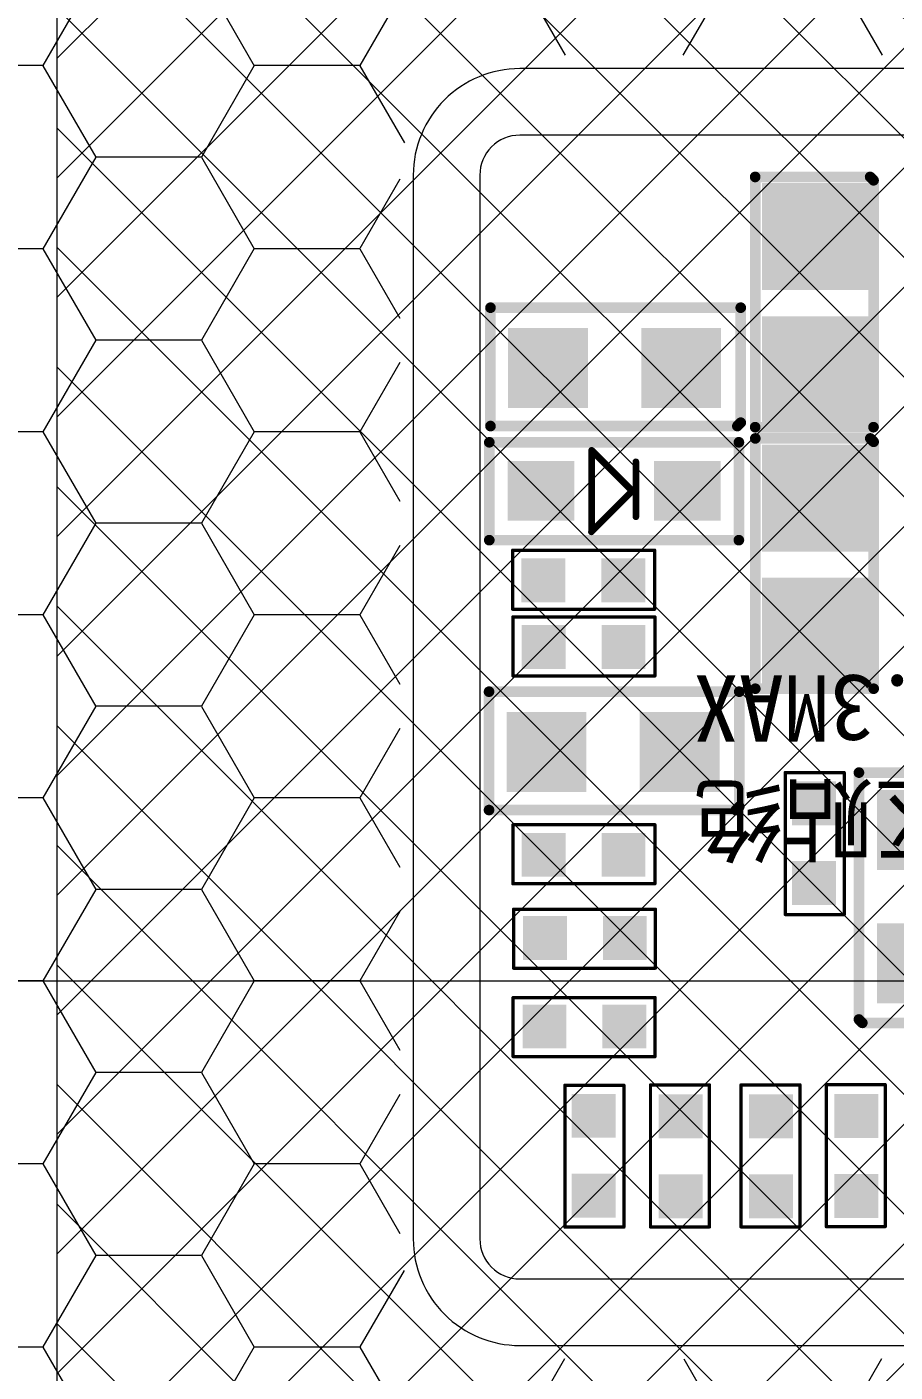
# Model space of a CAD drawing. Header units: millimetres. Extents: x 1134 to 2451, y -9 to 375.
# Drawn here: x 2381.6 to 2388.12, y 300.21 to 310.32 of the extents above; entities that cross this region are included whole.
import ezdxf
from ezdxf.lldxf.tags import DXFTag

# ---------------------------------------------------------------- set-up
doc = ezdxf.new("R2010")
doc.units = ezdxf.units.MM
doc.layers.get('0').update_dxf_attribs({"lineweight": 5})
for name, color, linetype, lineweight in [('DIM', 3, 'Continuous', 5), ('FPC', 50, 'Continuous', 5), ('ITO', 2, 'Continuous', 5)]:
    doc.layers.add(name, color=color, linetype=linetype, lineweight=lineweight)
for name, color, linetype in [('TOPLAYER', 1, 'Continuous'), ('TOPOVERLAY', 2, 'Continuous'), ('TOPPASTE', 8, 'Continuous'), ('TOPSOLDER', 216, 'Continuous')]:
    doc.layers.add(name, color=color, linetype=linetype)
doc.styles.add('宋体', font='')
doc.styles.get('宋体').set_extended_font_data('SimSun')
tags = doc.linetypes.add('CENTER', pattern=[0.6, 0.375, -0.075, 0.075, -0.075]).pattern_tags.tags
tags[10:11] = [DXFTag(74, 4), DXFTag(75, 0), DXFTag(340, '0'), DXFTag(46, 1.0), DXFTag(50, 0.0), DXFTag(44, 0.0), DXFTag(45, 0.0)]
tags[8:9] = [DXFTag(74, 4), DXFTag(75, 0), DXFTag(340, '0'), DXFTag(46, 1.0), DXFTag(50, 0.0), DXFTag(44, 0.0), DXFTag(45, 0.0)]
tags[6:7] = [DXFTag(74, 4), DXFTag(75, 0), DXFTag(340, '0'), DXFTag(46, 1.0), DXFTag(50, 0.0), DXFTag(44, 0.0), DXFTag(45, 0.0)]
tags[4:5] = [DXFTag(74, 4), DXFTag(75, 0), DXFTag(340, '0'), DXFTag(46, 1.0), DXFTag(50, 0.0), DXFTag(44, 0.0), DXFTag(45, 0.0)]

# ---------------------------------------------------------------- blocks, each defined once
blk = doc.blocks.new('R213NRK-001-PNL-V01-C')
at = {"layer": 'ITO', "color": 1, "linetype": 'CENTER', "lineweight": 5}
blk.add_line((493.81, 288.791), (448.39, 288.791), dxfattribs=at)
blk = doc.blocks.new('0201_1')
at = {"layer": 'TOPLAYER'}
for points in [[(0.164998, -0.165001), (0.164998, 0.165001), (-0.164998, -0.165001), (-0.164998, 0.165001)], [(0.764997, -0.165001), (0.764997, 0.165001), (0.435, -0.165001), (0.435, 0.165001)]]:
    blk.add_solid(points, dxfattribs=at)
at = {"layer": 'TOPOVERLAY', "const_width": 0.025001}
for points in [[(-0.23, -0.217), (-0.23, 0.225999)], [(-0.181, 0.225999), (-0.23, 0.225999)], [(0.836, 0.225999), (-0.18, 0.225999)], [(0.836, -0.217), (0.836, 0.225999)], [(0.836, -0.217), (-0.23, -0.217)]]:
    blk.add_lwpolyline(points, dxfattribs=at)
at = {"layer": 'TOPOVERLAY', "const_width": 0.012499}
for points in [[(-0.23625, 0.225999, 1), (-0.223749, 0.225999, 1)], [(-0.23625, 0.225999, 1), (-0.223749, 0.225999, 1)], [(-0.187251, 0.225999, 1), (-0.174749, 0.225999, 1)], [(-0.186251, 0.225999, 1), (-0.173749, 0.225999, 1)], [(0.829749, 0.225999, 1), (0.842251, 0.225999, 1)], [(0.829749, 0.225999, 1), (0.842251, 0.225999, 1)], [(-0.23625, -0.217, 1), (-0.223749, -0.217, 1)], [(-0.23625, -0.217, 1), (-0.223749, -0.217, 1)], [(0.829749, -0.217, 1), (0.842251, -0.217, 1)], [(0.829749, -0.217, 1), (0.842251, -0.217, 1)]]:
    blk.add_lwpolyline(points, format="xyb", close=True, dxfattribs=at)
at = {"layer": 'TOPPASTE'}
for points in [[(0.164998, -0.165001), (0.164998, 0.165001), (-0.164998, -0.165001), (-0.164998, 0.165001)], [(0.764997, -0.165001), (0.764997, 0.165001), (0.435, -0.165001), (0.435, 0.165001)]]:
    blk.add_solid(points, dxfattribs=at)
at = {"layer": 'TOPSOLDER'}
for points in [[(0.164998, -0.165001), (0.164998, 0.165001), (-0.164998, -0.165001), (-0.164998, 0.165001)], [(0.764997, -0.165001), (0.764997, 0.165001), (0.435, -0.165001), (0.435, 0.165001)]]:
    blk.add_solid(points, dxfattribs=at)
blk = doc.blocks.new('0201_2')
at = {"layer": 'TOPLAYER'}
for points in [[(0.164998, -0.165001), (0.164998, 0.165001), (-0.164998, -0.165001), (-0.164998, 0.165001)], [(0.764997, -0.165001), (0.764997, 0.165001), (0.435, -0.165001), (0.435, 0.165001)]]:
    blk.add_solid(points, dxfattribs=at)
at = {"layer": 'TOPOVERLAY', "const_width": 0.025001}
for points in [[(-0.23, 0.225999), (-0.181, 0.225999)], [(-0.23, -0.217), (-0.23, 0.225999)], [(-0.18, 0.225999), (0.836, 0.225999)], [(0.836, -0.217), (0.836, 0.225999)], [(-0.23, -0.217), (0.836, -0.217)]]:
    blk.add_lwpolyline(points, dxfattribs=at)
at = {"layer": 'TOPOVERLAY', "const_width": 0.012499}
for points in [[(-0.23625, 0.225999, 1), (-0.223749, 0.225999, 1)], [(-0.23625, 0.225999, 1), (-0.223749, 0.225999, 1)], [(-0.187251, 0.225999, 1), (-0.174749, 0.225999, 1)], [(-0.186251, 0.225999, 1), (-0.173749, 0.225999, 1)], [(0.829749, 0.225999, 1), (0.842251, 0.225999, 1)], [(0.829749, 0.225999, 1), (0.842251, 0.225999, 1)], [(-0.23625, -0.217, 1), (-0.223749, -0.217, 1)], [(-0.23625, -0.217, 1), (-0.223749, -0.217, 1)], [(0.829749, -0.217, 1), (0.842251, -0.217, 1)], [(0.829749, -0.217, 1), (0.842251, -0.217, 1)]]:
    blk.add_lwpolyline(points, format="xyb", close=True, dxfattribs=at)
at = {"layer": 'TOPPASTE'}
for points in [[(0.164998, -0.165001), (0.164998, 0.165001), (-0.164998, -0.165001), (-0.164998, 0.165001)], [(0.764997, -0.165001), (0.764997, 0.165001), (0.435, -0.165001), (0.435, 0.165001)]]:
    blk.add_solid(points, dxfattribs=at)
at = {"layer": 'TOPSOLDER'}
for points in [[(0.164998, -0.165001), (0.164998, 0.165001), (-0.164998, -0.165001), (-0.164998, 0.165001)], [(0.764997, -0.165001), (0.764997, 0.165001), (0.435, -0.165001), (0.435, 0.165001)]]:
    blk.add_solid(points, dxfattribs=at)
blk = doc.blocks.new('0201_3')
at = {"layer": 'TOPLAYER'}
for points in [[(0.164998, -0.165001), (0.164998, 0.165001), (-0.164998, -0.165001), (-0.164998, 0.165001)], [(0.764997, -0.165001), (0.764997, 0.165001), (0.435, -0.165001), (0.435, 0.165001)]]:
    blk.add_solid(points, dxfattribs=at)
at = {"layer": 'TOPOVERLAY', "const_width": 0.025001}
for points in [[(-0.23, 0.225999), (-0.181, 0.225999)], [(-0.23, -0.217), (-0.23, 0.225999)], [(-0.18, 0.225999), (0.836, 0.225999)], [(0.836, -0.217), (0.836, 0.225999)], [(-0.23, -0.217), (0.836, -0.217)]]:
    blk.add_lwpolyline(points, dxfattribs=at)
at = {"layer": 'TOPOVERLAY', "const_width": 0.012499}
for points in [[(-0.23625, 0.225999, 1), (-0.223749, 0.225999, 1)], [(-0.23625, 0.225999, 1), (-0.223749, 0.225999, 1)], [(-0.187251, 0.225999, 1), (-0.174749, 0.225999, 1)], [(-0.186251, 0.225999, 1), (-0.173749, 0.225999, 1)], [(0.829749, 0.225999, 1), (0.842251, 0.225999, 1)], [(0.829749, 0.225999, 1), (0.842251, 0.225999, 1)], [(-0.23625, -0.217, 1), (-0.223749, -0.217, 1)], [(-0.23625, -0.217, 1), (-0.223749, -0.217, 1)], [(0.829749, -0.217, 1), (0.842251, -0.217, 1)], [(0.829749, -0.217, 1), (0.842251, -0.217, 1)]]:
    blk.add_lwpolyline(points, format="xyb", close=True, dxfattribs=at)
at = {"layer": 'TOPPASTE'}
for points in [[(0.164998, -0.165001), (0.164998, 0.165001), (-0.164998, -0.165001), (-0.164998, 0.165001)], [(0.764997, -0.165001), (0.764997, 0.165001), (0.435, -0.165001), (0.435, 0.165001)]]:
    blk.add_solid(points, dxfattribs=at)
at = {"layer": 'TOPSOLDER'}
for points in [[(0.164998, -0.165001), (0.164998, 0.165001), (-0.164998, -0.165001), (-0.164998, 0.165001)], [(0.764997, -0.165001), (0.764997, 0.165001), (0.435, -0.165001), (0.435, 0.165001)]]:
    blk.add_solid(points, dxfattribs=at)
blk = doc.blocks.new('0201_4')
at = {"layer": 'TOPLAYER'}
for points in [[(0.164998, -0.165001), (0.164998, 0.165001), (-0.164998, -0.165001), (-0.164998, 0.165001)], [(0.764997, -0.165001), (0.764997, 0.165001), (0.435, -0.165001), (0.435, 0.165001)]]:
    blk.add_solid(points, dxfattribs=at)
at = {"layer": 'TOPOVERLAY', "const_width": 0.025001}
for points in [[(-0.23, 0.225999), (-0.181, 0.225999)], [(-0.23, -0.217), (-0.23, 0.225999)], [(-0.18, 0.225999), (0.836, 0.225999)], [(0.836, -0.217), (0.836, 0.225999)], [(-0.23, -0.217), (0.836, -0.217)]]:
    blk.add_lwpolyline(points, dxfattribs=at)
at = {"layer": 'TOPOVERLAY', "const_width": 0.012499}
for points in [[(-0.23625, 0.225999, 1), (-0.223749, 0.225999, 1)], [(-0.23625, 0.225999, 1), (-0.223749, 0.225999, 1)], [(-0.187251, 0.225999, 1), (-0.174749, 0.225999, 1)], [(-0.186251, 0.225999, 1), (-0.173749, 0.225999, 1)], [(0.829749, 0.225999, 1), (0.842251, 0.225999, 1)], [(0.829749, 0.225999, 1), (0.842251, 0.225999, 1)], [(-0.23625, -0.217, 1), (-0.223749, -0.217, 1)], [(-0.23625, -0.217, 1), (-0.223749, -0.217, 1)], [(0.829749, -0.217, 1), (0.842251, -0.217, 1)], [(0.829749, -0.217, 1), (0.842251, -0.217, 1)]]:
    blk.add_lwpolyline(points, format="xyb", close=True, dxfattribs=at)
at = {"layer": 'TOPPASTE'}
for points in [[(0.164998, -0.165001), (0.164998, 0.165001), (-0.164998, -0.165001), (-0.164998, 0.165001)], [(0.764997, -0.165001), (0.764997, 0.165001), (0.435, -0.165001), (0.435, 0.165001)]]:
    blk.add_solid(points, dxfattribs=at)
at = {"layer": 'TOPSOLDER'}
for points in [[(0.164998, -0.165001), (0.164998, 0.165001), (-0.164998, -0.165001), (-0.164998, 0.165001)], [(0.764997, -0.165001), (0.764997, 0.165001), (0.435, -0.165001), (0.435, 0.165001)]]:
    blk.add_solid(points, dxfattribs=at)
blk = doc.blocks.new('0201_5')
at = {"layer": 'TOPLAYER'}
for points in [[(0.164998, -0.165001), (0.164998, 0.165001), (-0.164998, -0.165001), (-0.164998, 0.165001)], [(0.764997, -0.165001), (0.764997, 0.165001), (0.435, -0.165001), (0.435, 0.165001)]]:
    blk.add_solid(points, dxfattribs=at)
at = {"layer": 'TOPOVERLAY', "const_width": 0.025001}
for points in [[(-0.23, 0.225999), (-0.181, 0.225999)], [(-0.23, -0.217), (-0.23, 0.225999)], [(-0.18, 0.225999), (0.836, 0.225999)], [(0.836, -0.217), (0.836, 0.225999)], [(-0.23, -0.217), (0.836, -0.217)]]:
    blk.add_lwpolyline(points, dxfattribs=at)
at = {"layer": 'TOPOVERLAY', "const_width": 0.012499}
for points in [[(-0.23625, 0.225999, 1), (-0.223749, 0.225999, 1)], [(-0.23625, 0.225999, 1), (-0.223749, 0.225999, 1)], [(-0.187251, 0.225999, 1), (-0.174749, 0.225999, 1)], [(-0.186251, 0.225999, 1), (-0.173749, 0.225999, 1)], [(0.829749, 0.225999, 1), (0.842251, 0.225999, 1)], [(0.829749, 0.225999, 1), (0.842251, 0.225999, 1)], [(-0.23625, -0.217, 1), (-0.223749, -0.217, 1)], [(-0.23625, -0.217, 1), (-0.223749, -0.217, 1)], [(0.829749, -0.217, 1), (0.842251, -0.217, 1)], [(0.829749, -0.217, 1), (0.842251, -0.217, 1)]]:
    blk.add_lwpolyline(points, format="xyb", close=True, dxfattribs=at)
at = {"layer": 'TOPPASTE'}
for points in [[(0.164998, -0.165001), (0.164998, 0.165001), (-0.164998, -0.165001), (-0.164998, 0.165001)], [(0.764997, -0.165001), (0.764997, 0.165001), (0.435, -0.165001), (0.435, 0.165001)]]:
    blk.add_solid(points, dxfattribs=at)
at = {"layer": 'TOPSOLDER'}
for points in [[(0.164998, -0.165001), (0.164998, 0.165001), (-0.164998, -0.165001), (-0.164998, 0.165001)], [(0.764997, -0.165001), (0.764997, 0.165001), (0.435, -0.165001), (0.435, 0.165001)]]:
    blk.add_solid(points, dxfattribs=at)
blk = doc.blocks.new('0201_10')
at = {"layer": 'TOPLAYER'}
for points in [[(0.164998, -0.165001), (0.164998, 0.165001), (-0.164998, -0.165001), (-0.164998, 0.165001)], [(0.764997, -0.165001), (0.764997, 0.165001), (0.435, -0.165001), (0.435, 0.165001)]]:
    blk.add_solid(points, dxfattribs=at)
at = {"layer": 'TOPOVERLAY', "const_width": 0.025001}
for points in [[(-0.23, -0.217), (-0.23, 0.225999)], [(-0.23, 0.225999), (-0.181, 0.225999)], [(-0.18, 0.225999), (0.836, 0.225999)], [(0.836, -0.217), (0.836, 0.225999)], [(-0.23, -0.217), (0.836, -0.217)]]:
    blk.add_lwpolyline(points, dxfattribs=at)
at = {"layer": 'TOPOVERLAY', "const_width": 0.012499}
for points in [[(-0.23625, 0.225999, 1), (-0.223749, 0.225999, 1)], [(-0.23625, 0.225999, 1), (-0.223749, 0.225999, 1)], [(-0.187251, 0.225999, 1), (-0.174749, 0.225999, 1)], [(-0.186251, 0.225999, 1), (-0.173749, 0.225999, 1)], [(0.829749, 0.225999, 1), (0.842251, 0.225999, 1)], [(0.829749, 0.225999, 1), (0.842251, 0.225999, 1)], [(-0.23625, -0.217, 1), (-0.223749, -0.217, 1)], [(-0.23625, -0.217, 1), (-0.223749, -0.217, 1)], [(0.829749, -0.217, 1), (0.842251, -0.217, 1)], [(0.829749, -0.217, 1), (0.842251, -0.217, 1)]]:
    blk.add_lwpolyline(points, format="xyb", close=True, dxfattribs=at)
at = {"layer": 'TOPPASTE'}
for points in [[(0.164998, -0.165001), (0.164998, 0.165001), (-0.164998, -0.165001), (-0.164998, 0.165001)], [(0.764997, -0.165001), (0.764997, 0.165001), (0.435, -0.165001), (0.435, 0.165001)]]:
    blk.add_solid(points, dxfattribs=at)
at = {"layer": 'TOPSOLDER'}
for points in [[(0.164998, -0.165001), (0.164998, 0.165001), (-0.164998, -0.165001), (-0.164998, 0.165001)], [(0.764997, -0.165001), (0.764997, 0.165001), (0.435, -0.165001), (0.435, 0.165001)]]:
    blk.add_solid(points, dxfattribs=at)
blk = doc.blocks.new('0201_11')
at = {"layer": 'TOPLAYER'}
for points in [[(0.164998, -0.165001), (0.164998, 0.165001), (-0.164998, -0.165001), (-0.164998, 0.165001)], [(0.764997, -0.165001), (0.764997, 0.165001), (0.435, -0.165001), (0.435, 0.165001)]]:
    blk.add_solid(points, dxfattribs=at)
at = {"layer": 'TOPOVERLAY', "const_width": 0.025001}
for points in [[(-0.23, -0.217), (-0.23, 0.225999)], [(-0.23, 0.225999), (-0.181, 0.225999)], [(-0.18, 0.225999), (0.836, 0.225999)], [(0.836, -0.217), (0.836, 0.225999)], [(-0.23, -0.217), (0.836, -0.217)]]:
    blk.add_lwpolyline(points, dxfattribs=at)
at = {"layer": 'TOPOVERLAY', "const_width": 0.012499}
for points in [[(-0.23625, 0.225999, 1), (-0.223749, 0.225999, 1)], [(-0.23625, 0.225999, 1), (-0.223749, 0.225999, 1)], [(-0.187251, 0.225999, 1), (-0.174749, 0.225999, 1)], [(-0.186251, 0.225999, 1), (-0.173749, 0.225999, 1)], [(0.829749, 0.225999, 1), (0.842251, 0.225999, 1)], [(0.829749, 0.225999, 1), (0.842251, 0.225999, 1)], [(-0.23625, -0.217, 1), (-0.223749, -0.217, 1)], [(-0.23625, -0.217, 1), (-0.223749, -0.217, 1)], [(0.829749, -0.217, 1), (0.842251, -0.217, 1)], [(0.829749, -0.217, 1), (0.842251, -0.217, 1)]]:
    blk.add_lwpolyline(points, format="xyb", close=True, dxfattribs=at)
at = {"layer": 'TOPPASTE'}
for points in [[(0.164998, -0.165001), (0.164998, 0.165001), (-0.164998, -0.165001), (-0.164998, 0.165001)], [(0.764997, -0.165001), (0.764997, 0.165001), (0.435, -0.165001), (0.435, 0.165001)]]:
    blk.add_solid(points, dxfattribs=at)
at = {"layer": 'TOPSOLDER'}
for points in [[(0.164998, -0.165001), (0.164998, 0.165001), (-0.164998, -0.165001), (-0.164998, 0.165001)], [(0.764997, -0.165001), (0.764997, 0.165001), (0.435, -0.165001), (0.435, 0.165001)]]:
    blk.add_solid(points, dxfattribs=at)
blk = doc.blocks.new('0201_12')
at = {"layer": 'TOPLAYER'}
for points in [[(0.164998, -0.165001), (0.164998, 0.165001), (-0.164998, -0.165001), (-0.164998, 0.165001)], [(0.764997, -0.165001), (0.764997, 0.165001), (0.435, -0.165001), (0.435, 0.165001)]]:
    blk.add_solid(points, dxfattribs=at)
at = {"layer": 'TOPOVERLAY', "const_width": 0.025001}
for points in [[(-0.23, 0.225999), (-0.23, -0.217)], [(-0.181, 0.225999), (-0.23, 0.225999)], [(0.836, 0.225999), (-0.18, 0.225999)], [(0.836, 0.225999), (0.836, -0.217)], [(0.836, -0.217), (-0.23, -0.217)]]:
    blk.add_lwpolyline(points, dxfattribs=at)
at = {"layer": 'TOPOVERLAY', "const_width": 0.012499}
for points in [[(-0.23625, 0.225999, 1), (-0.223749, 0.225999, 1)], [(-0.23625, 0.225999, 1), (-0.223749, 0.225999, 1)], [(-0.187251, 0.225999, 1), (-0.174749, 0.225999, 1)], [(-0.186251, 0.225999, 1), (-0.173749, 0.225999, 1)], [(0.829749, 0.225999, 1), (0.842251, 0.225999, 1)], [(0.829749, 0.225999, 1), (0.842251, 0.225999, 1)], [(-0.23625, -0.217, 1), (-0.223749, -0.217, 1)], [(-0.23625, -0.217, 1), (-0.223749, -0.217, 1)], [(0.829749, -0.217, 1), (0.842251, -0.217, 1)], [(0.829749, -0.217, 1), (0.842251, -0.217, 1)]]:
    blk.add_lwpolyline(points, format="xyb", close=True, dxfattribs=at)
at = {"layer": 'TOPPASTE'}
for points in [[(0.164998, -0.165001), (0.164998, 0.165001), (-0.164998, -0.165001), (-0.164998, 0.165001)], [(0.764997, -0.165001), (0.764997, 0.165001), (0.435, -0.165001), (0.435, 0.165001)]]:
    blk.add_solid(points, dxfattribs=at)
at = {"layer": 'TOPSOLDER'}
for points in [[(0.164998, -0.165001), (0.164998, 0.165001), (-0.164998, -0.165001), (-0.164998, 0.165001)], [(0.764997, -0.165001), (0.764997, 0.165001), (0.435, -0.165001), (0.435, 0.165001)]]:
    blk.add_solid(points, dxfattribs=at)
blk = doc.blocks.new('0402S_13')
at = {"layer": 'TOPLAYER'}
for points in [[(-0.248054, 0.305189), (-0.848053, 0.305189), (-0.248054, -0.29481), (-0.848053, -0.29481)], [(0.751944, 0.305189), (0.151945, 0.305189), (0.751944, -0.29481), (0.151945, -0.29481)]]:
    blk.add_solid(points, dxfattribs=at)
at = {"layer": 'TOPOVERLAY', "const_width": 0.08001}
for points in [[(-0.979853, 0.457589), (0.899747, 0.457589)], [(-0.979853, 0.457589), (-0.979853, -0.431411)], [(0.899747, 0.457589), (0.899747, -0.406011)], [(-0.979853, -0.431411), (0.874347, -0.431411)], [(0.899747, -0.406011), (0.874347, -0.431411)]]:
    blk.add_lwpolyline(points, dxfattribs=at)
at = {"layer": 'TOPOVERLAY', "const_width": 0.040005}
for points in [[(-0.999856, 0.457589, 1), (-0.959851, 0.457589, 1)], [(-0.999856, 0.457589, 1), (-0.959851, 0.457589, 1)], [(0.879744, 0.457589, 1), (0.919749, 0.457589, 1)], [(0.879744, 0.457589, 1), (0.919749, 0.457589, 1)], [(-0.999856, -0.431411, 1), (-0.959851, -0.431411, 1)], [(-0.999856, -0.431411, 1), (-0.959851, -0.431411, 1)], [(0.854344, -0.431411, 1), (0.894349, -0.431411, 1)], [(0.854344, -0.431411, 1), (0.894349, -0.431411, 1)], [(0.879744, -0.406011, 1), (0.919749, -0.406011, 1)], [(0.879744, -0.406011, 1), (0.919749, -0.406011, 1)]]:
    blk.add_lwpolyline(points, format="xyb", close=True, dxfattribs=at)
at = {"layer": 'TOPPASTE'}
for points in [[(-0.248054, 0.305189), (-0.848053, 0.305189), (-0.248054, -0.29481), (-0.848053, -0.29481)], [(0.751944, 0.305189), (0.151945, 0.305189), (0.751944, -0.29481), (0.151945, -0.29481)]]:
    blk.add_solid(points, dxfattribs=at)
at = {"layer": 'TOPSOLDER'}
for points in [[(-0.248054, 0.305189), (-0.848053, 0.305189), (-0.248054, -0.29481), (-0.848053, -0.29481)], [(0.751944, 0.305189), (0.151945, 0.305189), (0.751944, -0.29481), (0.151945, -0.29481)]]:
    blk.add_solid(points, dxfattribs=at)
blk = doc.blocks.new('0201_18')
at = {"layer": 'TOPLAYER'}
for points in [[(0.164998, -0.165001), (0.164998, 0.165001), (-0.164998, -0.165001), (-0.164998, 0.165001)], [(0.764997, -0.165001), (0.764997, 0.165001), (0.435, -0.165001), (0.435, 0.165001)]]:
    blk.add_solid(points, dxfattribs=at)
at = {"layer": 'TOPOVERLAY', "const_width": 0.025001}
for points in [[(-0.23, 0.225999), (-0.181, 0.225999)], [(-0.23, -0.217), (-0.23, 0.225999)], [(-0.18, 0.225999), (0.836, 0.225999)], [(0.836, -0.217), (0.836, 0.225999)], [(-0.23, -0.217), (0.836, -0.217)]]:
    blk.add_lwpolyline(points, dxfattribs=at)
at = {"layer": 'TOPOVERLAY', "const_width": 0.012499}
for points in [[(-0.23625, 0.225999, 1), (-0.223749, 0.225999, 1)], [(-0.23625, 0.225999, 1), (-0.223749, 0.225999, 1)], [(-0.187251, 0.225999, 1), (-0.174749, 0.225999, 1)], [(-0.186251, 0.225999, 1), (-0.173749, 0.225999, 1)], [(0.829749, 0.225999, 1), (0.842251, 0.225999, 1)], [(0.829749, 0.225999, 1), (0.842251, 0.225999, 1)], [(-0.23625, -0.217, 1), (-0.223749, -0.217, 1)], [(-0.23625, -0.217, 1), (-0.223749, -0.217, 1)], [(0.829749, -0.217, 1), (0.842251, -0.217, 1)], [(0.829749, -0.217, 1), (0.842251, -0.217, 1)]]:
    blk.add_lwpolyline(points, format="xyb", close=True, dxfattribs=at)
at = {"layer": 'TOPPASTE'}
for points in [[(0.164998, -0.165001), (0.164998, 0.165001), (-0.164998, -0.165001), (-0.164998, 0.165001)], [(0.764997, -0.165001), (0.764997, 0.165001), (0.435, -0.165001), (0.435, 0.165001)]]:
    blk.add_solid(points, dxfattribs=at)
at = {"layer": 'TOPSOLDER'}
for points in [[(0.164998, -0.165001), (0.164998, 0.165001), (-0.164998, -0.165001), (-0.164998, 0.165001)], [(0.764997, -0.165001), (0.764997, 0.165001), (0.435, -0.165001), (0.435, 0.165001)]]:
    blk.add_solid(points, dxfattribs=at)
blk = doc.blocks.new('0201_19')
at = {"layer": 'TOPLAYER'}
for points in [[(0.164998, -0.165001), (0.164998, 0.165001), (-0.164998, -0.165001), (-0.164998, 0.165001)], [(0.764997, -0.165001), (0.764997, 0.165001), (0.435, -0.165001), (0.435, 0.165001)]]:
    blk.add_solid(points, dxfattribs=at)
at = {"layer": 'TOPOVERLAY', "const_width": 0.025001}
for points in [[(-0.23, 0.225999), (-0.181, 0.225999)], [(-0.23, -0.217), (-0.23, 0.225999)], [(-0.18, 0.225999), (0.836, 0.225999)], [(0.836, -0.217), (0.836, 0.225999)], [(-0.23, -0.217), (0.836, -0.217)]]:
    blk.add_lwpolyline(points, dxfattribs=at)
at = {"layer": 'TOPOVERLAY', "const_width": 0.012499}
for points in [[(-0.23625, 0.225999, 1), (-0.223749, 0.225999, 1)], [(-0.23625, 0.225999, 1), (-0.223749, 0.225999, 1)], [(-0.187251, 0.225999, 1), (-0.174749, 0.225999, 1)], [(-0.186251, 0.225999, 1), (-0.173749, 0.225999, 1)], [(0.829749, 0.225999, 1), (0.842251, 0.225999, 1)], [(0.829749, 0.225999, 1), (0.842251, 0.225999, 1)], [(-0.23625, -0.217, 1), (-0.223749, -0.217, 1)], [(-0.23625, -0.217, 1), (-0.223749, -0.217, 1)], [(0.829749, -0.217, 1), (0.842251, -0.217, 1)], [(0.829749, -0.217, 1), (0.842251, -0.217, 1)]]:
    blk.add_lwpolyline(points, format="xyb", close=True, dxfattribs=at)
at = {"layer": 'TOPPASTE'}
for points in [[(0.164998, -0.165001), (0.164998, 0.165001), (-0.164998, -0.165001), (-0.164998, 0.165001)], [(0.764997, -0.165001), (0.764997, 0.165001), (0.435, -0.165001), (0.435, 0.165001)]]:
    blk.add_solid(points, dxfattribs=at)
at = {"layer": 'TOPSOLDER'}
for points in [[(0.164998, -0.165001), (0.164998, 0.165001), (-0.164998, -0.165001), (-0.164998, 0.165001)], [(0.764997, -0.165001), (0.764997, 0.165001), (0.435, -0.165001), (0.435, 0.165001)]]:
    blk.add_solid(points, dxfattribs=at)
blk = doc.blocks.new('0402S_20')
at = {"layer": 'TOPLAYER'}
for points in [[(-0.248054, 0.305189), (-0.848053, 0.305189), (-0.248054, -0.29481), (-0.848053, -0.29481)], [(0.751944, 0.305189), (0.151945, 0.305189), (0.751944, -0.29481), (0.151945, -0.29481)]]:
    blk.add_solid(points, dxfattribs=at)
at = {"layer": 'TOPOVERLAY', "const_width": 0.08001}
for points in [[(-0.979853, 0.457589), (0.899747, 0.457589)], [(-0.979853, 0.457589), (-0.979853, -0.431411)], [(0.899747, 0.457589), (0.899747, -0.406011)], [(-0.979853, -0.431411), (0.874347, -0.431411)], [(0.899747, -0.406011), (0.874347, -0.431411)]]:
    blk.add_lwpolyline(points, dxfattribs=at)
at = {"layer": 'TOPOVERLAY', "const_width": 0.040005}
for points in [[(-0.999856, 0.457589, 1), (-0.959851, 0.457589, 1)], [(-0.999856, 0.457589, 1), (-0.959851, 0.457589, 1)], [(0.879744, 0.457589, 1), (0.919749, 0.457589, 1)], [(0.879744, 0.457589, 1), (0.919749, 0.457589, 1)], [(-0.999856, -0.431411, 1), (-0.959851, -0.431411, 1)], [(-0.999856, -0.431411, 1), (-0.959851, -0.431411, 1)], [(0.854344, -0.431411, 1), (0.894349, -0.431411, 1)], [(0.854344, -0.431411, 1), (0.894349, -0.431411, 1)], [(0.879744, -0.406011, 1), (0.919749, -0.406011, 1)], [(0.879744, -0.406011, 1), (0.919749, -0.406011, 1)]]:
    blk.add_lwpolyline(points, format="xyb", close=True, dxfattribs=at)
at = {"layer": 'TOPPASTE'}
for points in [[(-0.248054, 0.305189), (-0.848053, 0.305189), (-0.248054, -0.29481), (-0.848053, -0.29481)], [(0.751944, 0.305189), (0.151945, 0.305189), (0.751944, -0.29481), (0.151945, -0.29481)]]:
    blk.add_solid(points, dxfattribs=at)
at = {"layer": 'TOPSOLDER'}
for points in [[(-0.248054, 0.305189), (-0.848053, 0.305189), (-0.248054, -0.29481), (-0.848053, -0.29481)], [(0.751944, 0.305189), (0.151945, 0.305189), (0.751944, -0.29481), (0.151945, -0.29481)]]:
    blk.add_solid(points, dxfattribs=at)
blk = doc.blocks.new('DIODE_SCHOTTKY_22')
at = {"layer": 'TOPLAYER'}
for points in [[(-0.249999, -0.224998), (0.249999, -0.224998), (-0.249999, 0.224998), (0.249999, 0.224998)], [(0.849998, -0.224998), (1.349997, -0.224998), (0.849998, 0.224998), (1.349997, 0.224998)]]:
    blk.add_solid(points, dxfattribs=at)
at = {"layer": 'TOPOVERLAY'}
for points, const_width in [([(-0.387835, 0.364609), (-0.387835, -0.37039)], 0.08001), ([(-0.387835, 0.364609), (1.486865, 0.364609)], 0.08001), ([(1.486865, 0.364609), (1.486865, -0.37039)], 0.08001), ([(0.380865, 0.304251), (0.686186, -0.001069)], 0.05), ([(0.380865, 0.304251), (0.380865, -0.30639)], 0.05), ([(0.713064, 0.218011), (0.713064, -0.19479)], 0.05), ([(0.686186, -0.001069), (0.379265, -0.30799)], 0.05), ([(-0.387835, -0.37039), (1.486865, -0.37039)], 0.08001)]:
    blk.add_lwpolyline(points, dxfattribs=dict(at, const_width=const_width))
for points, const_width in [([(-0.407838, 0.364609, 1), (-0.367833, 0.364609, 1)], 0.040005), ([(-0.407838, 0.364609, 1), (-0.367833, 0.364609, 1)], 0.040005), ([(1.466863, 0.364609, 1), (1.506868, 0.364609, 1)], 0.040005), ([(1.466863, 0.364609, 1), (1.506868, 0.364609, 1)], 0.040005), ([(0.368366, 0.304251, 1), (0.393365, 0.304251, 1)], 0.024999), ([(0.368366, 0.304251, 1), (0.393365, 0.304251, 1)], 0.024999), ([(0.700565, 0.218011, 1), (0.725564, 0.218011, 1)], 0.024999), ([(0.673687, -0.001069, 1), (0.698685, -0.001069, 1)], 0.024999), ([(0.673687, -0.001069, 1), (0.698685, -0.001069, 1)], 0.024999), ([(0.700565, -0.19479, 1), (0.725564, -0.19479, 1)], 0.024999), ([(0.366766, -0.30799, 1), (0.391765, -0.30799, 1)], 0.024999), ([(0.368366, -0.30639, 1), (0.393365, -0.30639, 1)], 0.024999), ([(-0.407838, -0.37039, 1), (-0.367833, -0.37039, 1)], 0.040005), ([(-0.407838, -0.37039, 1), (-0.367833, -0.37039, 1)], 0.040005), ([(1.466863, -0.37039, 1), (1.506868, -0.37039, 1)], 0.040005), ([(1.466863, -0.37039, 1), (1.506868, -0.37039, 1)], 0.040005)]:
    blk.add_lwpolyline(points, format="xyb", close=True, dxfattribs=dict(at, const_width=const_width))
at = {"layer": 'TOPPASTE'}
for points in [[(-0.249999, -0.224998), (0.249999, -0.224998), (-0.249999, 0.224998), (0.249999, 0.224998)], [(0.849998, -0.224998), (1.349997, -0.224998), (0.849998, 0.224998), (1.349997, 0.224998)]]:
    blk.add_solid(points, dxfattribs=at)
at = {"layer": 'TOPSOLDER'}
for points in [[(-0.249999, -0.224998), (0.249999, -0.224998), (-0.249999, 0.224998), (0.249999, 0.224998)], [(0.849998, -0.224998), (1.349997, -0.224998), (0.849998, 0.224998), (1.349997, 0.224998)]]:
    blk.add_solid(points, dxfattribs=at)
blk = doc.blocks.new('0402S_30')
at = {"layer": 'TOPLAYER'}
for points in [[(0.302768, 0.290398), (-0.297231, 0.290398), (0.302768, -0.309601), (-0.297231, -0.309601)], [(1.302766, 0.290398), (0.702767, 0.290398), (1.302766, -0.309601), (0.702767, -0.309601)]]:
    blk.add_solid(points, dxfattribs=at)
at = {"layer": 'TOPOVERLAY', "const_width": 0.08001}
for points in [[(1.450569, 0.442798), (-0.429031, 0.442798)], [(-0.429031, -0.446202), (-0.429031, 0.442798)], [(1.450569, -0.420802), (1.450569, 0.442798)], [(1.425169, -0.446202), (1.450569, -0.420802)], [(1.425169, -0.446202), (-0.429031, -0.446202)]]:
    blk.add_lwpolyline(points, dxfattribs=at)
at = {"layer": 'TOPOVERLAY', "const_width": 0.040005}
for points in [[(-0.449034, 0.442798, 1), (-0.409029, 0.442798, 1)], [(-0.449034, 0.442798, 1), (-0.409029, 0.442798, 1)], [(1.430566, 0.442798, 1), (1.470571, 0.442798, 1)], [(1.430566, 0.442798, 1), (1.470571, 0.442798, 1)], [(1.430566, -0.420802, 1), (1.470571, -0.420802, 1)], [(1.430566, -0.420802, 1), (1.470571, -0.420802, 1)], [(-0.449034, -0.446202, 1), (-0.409029, -0.446202, 1)], [(-0.449034, -0.446202, 1), (-0.409029, -0.446202, 1)], [(1.405166, -0.446202, 1), (1.445171, -0.446202, 1)], [(1.405166, -0.446202, 1), (1.445171, -0.446202, 1)]]:
    blk.add_lwpolyline(points, format="xyb", close=True, dxfattribs=at)
at = {"layer": 'TOPPASTE'}
for points in [[(0.302768, 0.290398), (-0.297231, 0.290398), (0.302768, -0.309601), (-0.297231, -0.309601)], [(1.302766, 0.290398), (0.702767, 0.290398), (1.302766, -0.309601), (0.702767, -0.309601)]]:
    blk.add_solid(points, dxfattribs=at)
at = {"layer": 'TOPSOLDER'}
for points in [[(0.404368, 0.391998), (-0.398831, 0.391998), (0.404368, -0.411201), (-0.398831, -0.411201)], [(1.404366, 0.391998), (0.601167, 0.391998), (1.404366, -0.411201), (0.601167, -0.411201)]]:
    blk.add_solid(points, dxfattribs=at)
blk = doc.blocks.new('0402S_31')
at = {"layer": 'TOPLAYER'}
for points in [[(0.302768, 0.290398), (-0.297231, 0.290398), (0.302768, -0.309601), (-0.297231, -0.309601)], [(1.302766, 0.290398), (0.702767, 0.290398), (1.302766, -0.309601), (0.702767, -0.309601)]]:
    blk.add_solid(points, dxfattribs=at)
at = {"layer": 'TOPOVERLAY', "const_width": 0.08001}
for points in [[(1.450569, 0.442798), (-0.429031, 0.442798)], [(-0.429031, 0.442798), (-0.429031, -0.446202)], [(1.450569, 0.442798), (1.450569, -0.420802)], [(1.450569, -0.420802), (1.425169, -0.446202)], [(1.425169, -0.446202), (-0.429031, -0.446202)]]:
    blk.add_lwpolyline(points, dxfattribs=at)
at = {"layer": 'TOPOVERLAY', "const_width": 0.040005}
for points in [[(-0.449034, 0.442798, 1), (-0.409029, 0.442798, 1)], [(-0.449034, 0.442798, 1), (-0.409029, 0.442798, 1)], [(1.430566, 0.442798, 1), (1.470571, 0.442798, 1)], [(1.430566, 0.442798, 1), (1.470571, 0.442798, 1)], [(1.430566, -0.420802, 1), (1.470571, -0.420802, 1)], [(1.430566, -0.420802, 1), (1.470571, -0.420802, 1)], [(-0.449034, -0.446202, 1), (-0.409029, -0.446202, 1)], [(-0.449034, -0.446202, 1), (-0.409029, -0.446202, 1)], [(1.405166, -0.446202, 1), (1.445171, -0.446202, 1)], [(1.405166, -0.446202, 1), (1.445171, -0.446202, 1)]]:
    blk.add_lwpolyline(points, format="xyb", close=True, dxfattribs=at)
at = {"layer": 'TOPPASTE'}
for points in [[(0.302768, 0.290398), (-0.297231, 0.290398), (0.302768, -0.309601), (-0.297231, -0.309601)], [(1.302766, 0.290398), (0.702767, 0.290398), (1.302766, -0.309601), (0.702767, -0.309601)]]:
    blk.add_solid(points, dxfattribs=at)
at = {"layer": 'TOPSOLDER'}
for points in [[(0.404368, 0.391998), (-0.398831, 0.391998), (0.404368, -0.411201), (-0.398831, -0.411201)], [(1.404366, 0.391998), (0.601167, 0.391998), (1.404366, -0.411201), (0.601167, -0.411201)]]:
    blk.add_solid(points, dxfattribs=at)
blk = doc.blocks.new('0402S_32')
at = {"layer": 'TOPLAYER'}
for points in [[(-0.248054, 0.305189), (-0.848053, 0.305189), (-0.248054, -0.29481), (-0.848053, -0.29481)], [(0.751944, 0.305189), (0.151945, 0.305189), (0.751944, -0.29481), (0.151945, -0.29481)]]:
    blk.add_solid(points, dxfattribs=at)
at = {"layer": 'TOPOVERLAY', "const_width": 0.08001}
for points in [[(-0.979853, 0.457589), (0.899747, 0.457589)], [(-0.979853, 0.457589), (-0.979853, -0.431411)], [(0.899747, 0.457589), (0.899747, -0.406011)], [(-0.979853, -0.431411), (0.874347, -0.431411)], [(0.899747, -0.406011), (0.874347, -0.431411)]]:
    blk.add_lwpolyline(points, dxfattribs=at)
at = {"layer": 'TOPOVERLAY', "const_width": 0.040005}
for points in [[(-0.999856, 0.457589, 1), (-0.959851, 0.457589, 1)], [(-0.999856, 0.457589, 1), (-0.959851, 0.457589, 1)], [(0.879744, 0.457589, 1), (0.919749, 0.457589, 1)], [(0.879744, 0.457589, 1), (0.919749, 0.457589, 1)], [(-0.999856, -0.431411, 1), (-0.959851, -0.431411, 1)], [(-0.999856, -0.431411, 1), (-0.959851, -0.431411, 1)], [(0.854344, -0.431411, 1), (0.894349, -0.431411, 1)], [(0.854344, -0.431411, 1), (0.894349, -0.431411, 1)], [(0.879744, -0.406011, 1), (0.919749, -0.406011, 1)], [(0.879744, -0.406011, 1), (0.919749, -0.406011, 1)]]:
    blk.add_lwpolyline(points, format="xyb", close=True, dxfattribs=at)
at = {"layer": 'TOPPASTE'}
for points in [[(-0.248054, 0.305189), (-0.848053, 0.305189), (-0.248054, -0.29481), (-0.848053, -0.29481)], [(0.751944, 0.305189), (0.151945, 0.305189), (0.751944, -0.29481), (0.151945, -0.29481)]]:
    blk.add_solid(points, dxfattribs=at)
at = {"layer": 'TOPSOLDER'}
for points in [[(-0.248054, 0.305189), (-0.848053, 0.305189), (-0.248054, -0.29481), (-0.848053, -0.29481)], [(0.751944, 0.305189), (0.151945, 0.305189), (0.751944, -0.29481), (0.151945, -0.29481)]]:
    blk.add_solid(points, dxfattribs=at)
blk = doc.blocks.new('R213NRK-007-MFPC-V01-A')
at = {"lineweight": 5}
h = blk.add_hatch(dxfattribs=at)
h.set_pattern_fill('HONEY', color=5, scale=0.25, angle=360)
h.set_pattern_definition([(0, (-29.0445, 32.3044), (1.190625, 0.6874075), [0.79375, -1.5875]), (120, (-29.0445, 32.3044), (-1.19062486, 0.68740775), [0.79375, -1.5875]), (60, (-29.0445, 32.3044), (1.4e-07, 1.37481525), [-1.5875, 0.79375])])
edge = h.paths.add_edge_path()
edge.add_line((1536.491, 245.326), (1546.639, 245.326))
edge.add_arc((1546.639, 246.326), 1, 270, 350.8709)
edge.add_line((1547.626, 246.167), (1550.107, 261.607))
edge.add_arc((1551.094, 261.448), 1, 90, 170.8709, ccw=False)
edge.add_line((1551.094, 262.448), (1562.32, 262.448))
edge.add_arc((1562.32, 265.448), 3, 270, 360)
edge.add_line((1565.32, 265.448), (1565.32, 267.444))
edge.add_line((1565.32, 267.444), (1557.979, 267.444))
edge.add_line((1557.979, 267.444), (1557.979, 269.862))
edge.add_line((1557.979, 269.862), (1542.991, 269.862))
edge.add_line((1542.991, 269.862), (1542.991, 266.992))
edge.add_line((1542.991, 266.992), (1537.991, 266.992))
edge.add_line((1537.991, 266.992), (1537.991, 264.448))
edge.add_arc((1536.991, 264.448), 1, -90, 0, ccw=False)
edge.add_line((1536.991, 263.448), (1534.891, 263.448))
edge.add_arc((1534.891, 262.448), 1, 90, 180)
edge.add_line((1533.891, 262.448), (1533.891, 251.286))
edge.add_arc((1534.891, 251.286), 1, 180, 258.463)
edge.add_arc((1534.491, 249.326), 1, 0, 78.463, ccw=False)
edge.add_line((1535.491, 249.326), (1535.491, 246.326))
edge.add_arc((1536.491, 246.326), 1, 180, 270)
edge = h.paths.add_edge_path(flags=16)
edge.add_line((1535.391, 259.526), (1535.391, 251.536))
edge.add_arc((1536.291, 251.536), 0.9, 180, 270)
edge.add_line((1536.291, 250.636), (1543.191, 250.636))
edge.add_arc((1543.191, 251.536), 0.9, 270, 360)
edge.add_line((1544.091, 251.536), (1544.091, 259.526))
edge.add_arc((1543.191, 259.526), 0.9, 360, 450)
edge.add_line((1543.191, 260.426), (1536.291, 260.426))
edge.add_arc((1536.291, 259.526), 0.9, 90, 180)
at = {"color": 5, "lineweight": 5}
blk.add_lwpolyline([(1535.491, 259.526), (1535.491, 251.536, 0.414214), (1536.291, 250.736), (1543.191, 250.736, 0.414214), (1543.991, 251.536), (1543.991, 259.526, 0.414214), (1543.191, 260.326), (1536.291, 260.326, 0.414214)], format="xyb", close=True, dxfattribs=at)
at = {"color": 2, "linetype": 'Continuous'}
blk.add_lwpolyline([(1535.991, 259.526), (1535.991, 251.536, 0.414214), (1536.291, 251.236), (1543.191, 251.236, 0.414214), (1543.491, 251.536), (1543.491, 259.526, 0.414214), (1543.191, 259.826), (1536.291, 259.826, 0.414214)], format="xyb", close=True, dxfattribs=at)
for name, p, rotation in [('0201_18', (1542.635, 258.601), 90), ('0201_10', (1540.663, 259.203), 270), ('0201_11', (1541.303, 259.205), 270), ('0201_5', (1541.983, 259.205), 270), ('0402S_32', (1540.212, 257.003), 90), ('0201_1', (1540.98, 256.253), 90), ('0201_3', (1543.012, 256.641), 180), ('0402S_20', (1542.442, 255.873), 180), ('0402S_31', (1540.979, 254.964), 270), ('0201_2', (1543.012, 255.08), 180), ('0201_12', (1543.014, 254.579), 180), ('DIODE_SCHOTTKY_22', (1543.032, 253.907), 180), ('0402S_30', (1540.98, 253), 270), ('0402S_13', (1542.431, 252.989), 180)]:
    blk.add_blockref(name, p, dxfattribs=dict(rotation=rotation))
for name, p in [('0201_4', (1542.405, 257.93)), ('0201_19', (1542.402, 257.266))]:
    blk.add_blockref(name, p)
at = {"layer": 'FPC', "color": 0, "insert": (1538.482, 256.625), "char_height": 0.5, "width": 3.44106, "attachment_point": 1, "style": '宋体'}
blk.add_mtext('器件区贴绝缘胶1.3MAX', dxfattribs=at)

msp = doc.modelspace()

# ---------------------------------------------------------------- hatches: boundary and pattern name
at = {"layer": 'DIM', "lineweight": 5, "true_color": 0xc7c8ca}
h = msp.add_hatch(dxfattribs=at)
h.set_pattern_fill('ANSI37', color=9, scale=0.2, style=0)
h.paths.add_polyline_path([(2394.2584, 290.4746), (2394.2584, 311.8515), (2381.8242, 311.8515), (2381.8242, 290.4746)])

# ---------------------------------------------------------------- linework, layer by layer
at = {"layer": 'DIM', "color": 251, "lineweight": 5, "true_color": 0x636466}
msp.add_lwpolyline([(2394.2584, 290.4746), (2394.2584, 311.8515), (2381.8242, 311.8515), (2381.8242, 290.4746)], close=True, dxfattribs=at)

# ---------------------------------------------------------------- block references
at = {"layer": 'DIM', "lineweight": 5, "rotation": 180}
msp.add_blockref('R213NRK-007-MFPC-V01-A', (3928.493, 560.739), dxfattribs=at)
at = {"layer": 'ITO', "lineweight": 5}
msp.add_blockref('R213NRK-001-PNL-V01-C', (1906.1024, 14.3582), dxfattribs=at)

doc.saveas('drawing.dxf')
